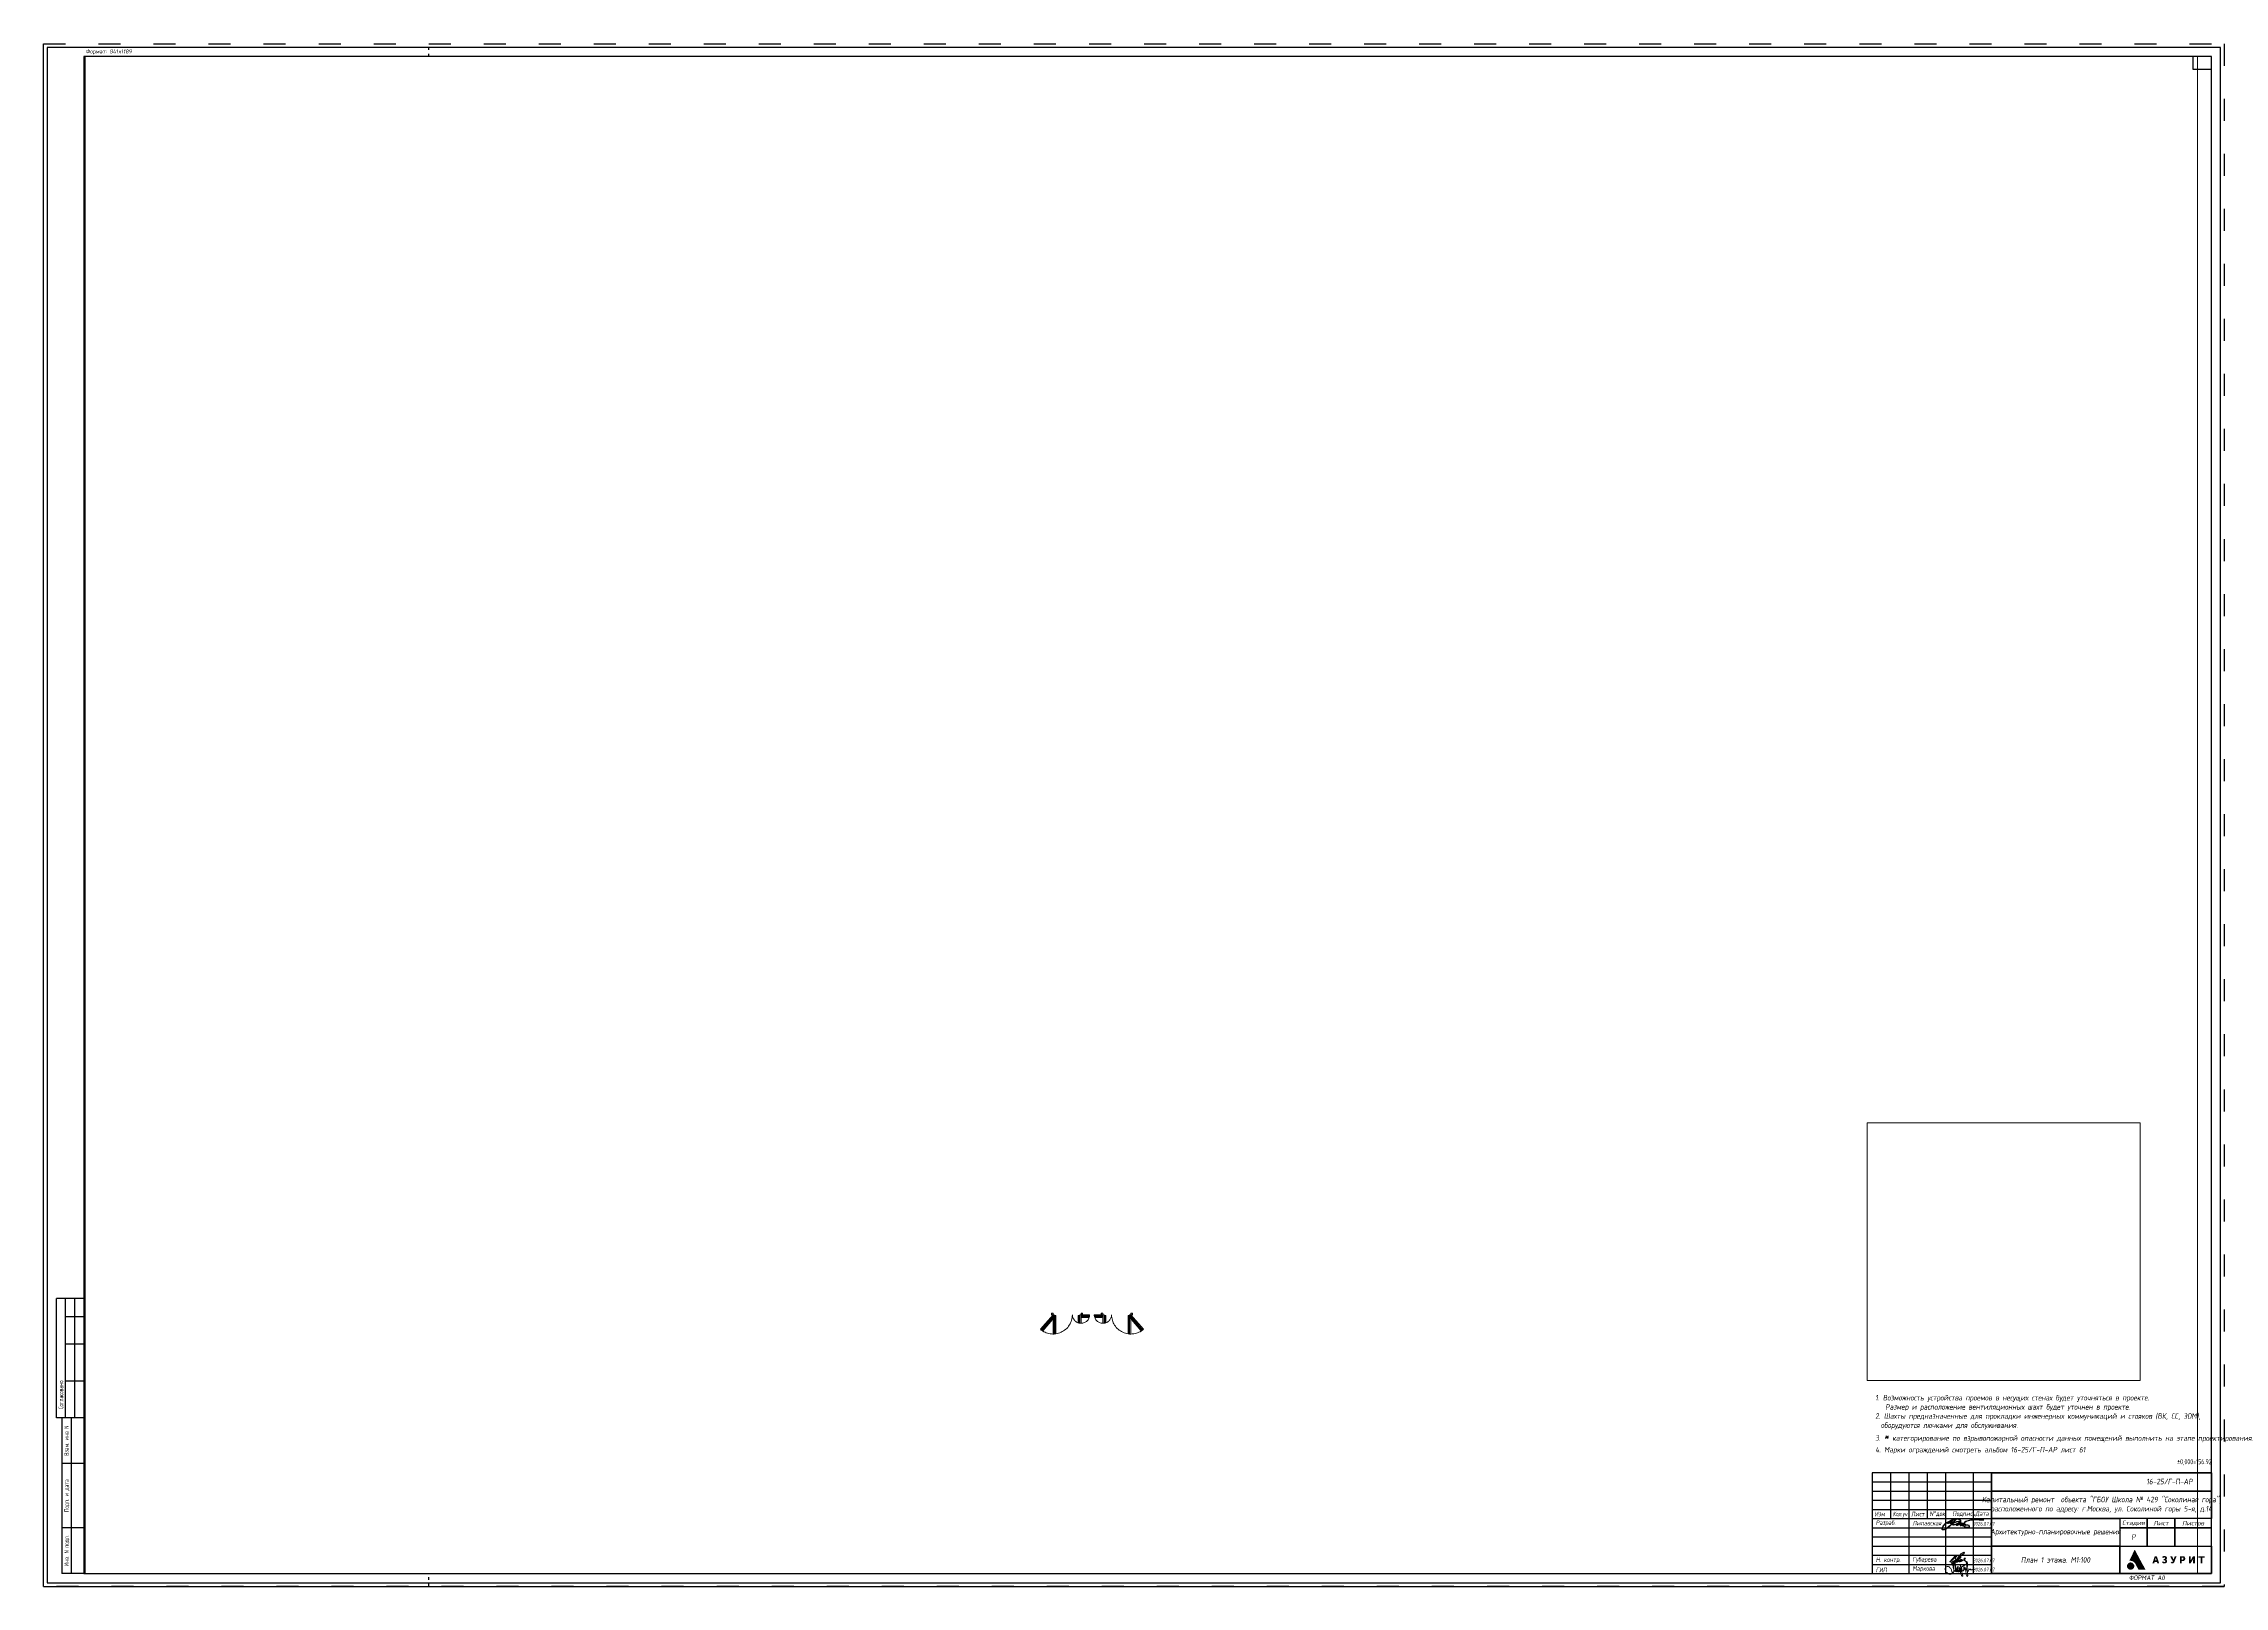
# Paper-space layout '1 этаж' of a CAD drawing. Header units: millimetres. Extents: x -133 to 1056, y -74 to 767.
# The model-space entities are those that its viewports show. They can reach past a viewport. Long polylines and large blocks are cut down to what shows.
import ezdxf
from ezdxf import colors
from ezdxf.entities.mleader import LeaderData, LeaderLine
from ezdxf.enums import TextEntityAlignment as Align
from ezdxf.math import Vec2, Vec3

# ---------------------------------------------------------------- set-up
doc = ezdxf.new("R2010")
doc.units = ezdxf.units.MM
doc.linetypes.add('ACAD_ISO03W100', pattern=[30, 12, -18])
doc.layers.add('_RAMKA', color=7, linetype='Continuous')
for name, color, linetype, lineweight in [('_STAMP', 250, 'Continuous', 30), ('_TEXT', 189, 'Continuous', 30), ('АПР_Примечание', 250, 'Continuous', 9), ('АР_Двери', 175, 'Continuous', 18), ('АР_Отметки', 250, 'Continuous', 15), ('АР_Размеры нов.', 15, 'Continuous', 0)]:
    doc.layers.add(name, color=color, linetype=linetype, lineweight=lineweight)
doc.layers.add('ПОДПИСИ', color=7, linetype='Continuous', lineweight=9, true_color=0x0052a5)
doc.layers.get('АР_Размеры нов.').off()
doc.styles.add('ISOCPEUR', font='isocpeur.ttf', dxfattribs={"width": 0.7})
doc.styles.add('SIMPLEX', font='simplex.shx', dxfattribs={"width": 0.85, "oblique": 7})
doc.styles.add('Архитект', font='isocpeur.ttf', dxfattribs={"width": 0.8, "oblique": 8})
doc.styles.add('Архитектурный', font='isocpeur.ttf', dxfattribs={"oblique": 8})
doc.styles.add('Архитектурный размер', font='isocpeur.ttf', dxfattribs={"width": 0.8, "oblique": 8})

# ---------------------------------------------------------------- blocks, each defined once
blk = doc.blocks.new('Логотип Азурит')
at = {"layer": '_STAMP', "linetype": 'Continuous', "true_color": 0x2a3756}
h = blk.add_hatch(color=159, dxfattribs=at)
h.dxf.hatch_style = 1
h.paths.add_polyline_path([(-39.4, 8.5), (-40, 9.6), (-40.6, 10.7), (-41.1, 11.7), (-41.6, 12.6), (-41.8, 12.9), (-41.9, 13), (-41.9, 12.9), (-42, 12.8), (-42.4, 12), (-42.8, 11.2), (-43.1, 10.5), (-43.5, 9.7), (-44.2, 8.3), (-44.5, 7.6), (-44.7, 7.1), (-44.8, 6.9), (-44.7, 6.9), (-44.5, 7), (-44.3, 7), (-44.1, 7), (-43.9, 7), (-43.7, 6.9), (-43.6, 6.9), (-43.4, 6.9), (-43.2, 6.8), (-43.1, 6.7), (-42.9, 6.7), (-42.7, 6.6), (-42.6, 6.5), (-42.4, 6.4), (-42.3, 6.3), (-42.2, 6.2), (-42, 6), (-41.9, 5.9), (-41.8, 5.8), (-41.7, 5.7), (-41.6, 5.5), (-41.3, 4.9), (-41, 4.4), (-40.6, 3.6), (-40, 2.6), (-39.8, 2.1), (-37.9, 2.1), (-36.5, 2.1), (-35.9, 2.1), (-36.5, 3.1), (-36.8, 3.8), (-37.2, 4.4), (-37.7, 5.3), (-38.2, 6.3), (-38.5, 6.9), (-38.9, 7.5)])
at = {"layer": '_STAMP', "linetype": 'Continuous', "true_color": 0x1447b7}
h = blk.add_hatch(color=162, dxfattribs=at)
h.dxf.hatch_style = 1
h.paths.add_polyline_path([(-42.1, 4.2), (-42.1, 4.4), (-42.1, 4.6), (-42.2, 4.8), (-42.3, 4.9), (-42.4, 5.1), (-42.5, 5.3), (-42.6, 5.4), (-42.7, 5.5), (-42.8, 5.6), (-42.9, 5.7), (-43.1, 5.9), (-43.4, 6), (-43.6, 6), (-43.9, 6.1), (-44.2, 6.1), (-44.4, 6.1), (-44.5, 6), (-44.7, 6), (-44.9, 5.9), (-45, 5.8), (-45.2, 5.7), (-45.4, 5.6), (-45.5, 5.5), (-45.6, 5.3), (-45.7, 5.2), (-45.8, 5), (-45.9, 4.9), (-46, 4.7), (-46, 4.5), (-46.1, 4.3), (-46.1, 4.1), (-46.1, 3.9), (-46, 3.7), (-46, 3.5), (-45.9, 3.4), (-45.9, 3.2), (-45.8, 3.1), (-45.7, 3), (-45.6, 2.9), (-45.5, 2.8), (-45.4, 2.7), (-45.3, 2.6), (-45.2, 2.5), (-45.1, 2.4), (-45, 2.3), (-44.8, 2.3), (-44.7, 2.2), (-44.6, 2.2), (-44.4, 2.2), (-44.3, 2.1), (-44.1, 2.1), (-43.8, 2.1), (-43.6, 2.2), (-43.3, 2.3), (-43.1, 2.4), (-42.9, 2.5), (-42.7, 2.7), (-42.6, 2.8), (-42.4, 3), (-42.3, 3.1), (-42.3, 3.3), (-42.2, 3.5), (-42.1, 3.7), (-42.1, 3.8), (-42.1, 4)])
at = {"layer": '_STAMP', "linetype": 'Continuous', "true_color": 0x2a3756}
h = blk.add_hatch(color=159, dxfattribs=at)
h.dxf.hatch_style = 1
h.paths.add_polyline_path([(-29.3, 7.9), (-29.6, 8.8), (-29.9, 9.5), (-30.4, 9.5), (-30.9, 9.5), (-30.9, 9.4), (-31.3, 8.4), (-31.6, 7.3), (-32, 6.3), (-32.2, 5.6), (-32.1, 5.6), (-31.7, 5.6), (-31.2, 5.6), (-31.1, 6), (-31, 6.4), (-30.4, 6.4), (-29.8, 6.4), (-29.6, 6), (-29.5, 5.6), (-29, 5.6), (-28.5, 5.6), (-28.6, 5.8), (-28.9, 6.8)])
h.paths.add_polyline_path([(-30.8, 7.2), (-30.7, 7.3), (-30.6, 7.9), (-30.4, 8.4), (-30.4, 8.6), (-30.4, 8.7), (-30.4, 8.6), (-30.3, 8.4), (-30.2, 8.1), (-30.1, 7.7), (-30, 7.3), (-30, 7.2), (-30.4, 7.2)], flags=16)
h = blk.add_hatch(color=159, dxfattribs=at)
h.dxf.hatch_style = 1
h.paths.add_polyline_path([(-24.4, 7.3), (-24.5, 7.4), (-24.6, 7.5), (-24.7, 7.6), (-24.8, 7.6), (-24.7, 7.7), (-24.6, 7.8), (-24.5, 7.9), (-24.5, 8), (-24.4, 8.1), (-24.3, 8.2), (-24.3, 8.3), (-24.3, 8.3), (-24.3, 8.5), (-24.3, 8.7), (-24.3, 8.7), (-24.3, 8.8), (-24.4, 9), (-24.5, 9.1), (-24.6, 9.3), (-24.8, 9.4), (-24.9, 9.5), (-25.1, 9.5), (-25.3, 9.6), (-25.6, 9.6), (-25.7, 9.6), (-25.9, 9.6), (-26.1, 9.6), (-26.2, 9.5), (-26.4, 9.5), (-26.5, 9.4), (-26.7, 9.3), (-26.8, 9.2), (-26.9, 9.2), (-26.8, 9), (-26.6, 8.7), (-26.5, 8.5), (-26.5, 8.5), (-26.5, 8.5), (-26.3, 8.6), (-26.2, 8.7), (-26.1, 8.7), (-25.9, 8.8), (-25.8, 8.8), (-25.7, 8.8), (-25.6, 8.8), (-25.5, 8.8), (-25.5, 8.7), (-25.4, 8.7), (-25.3, 8.6), (-25.3, 8.6), (-25.3, 8.5), (-25.3, 8.4), (-25.3, 8.3), (-25.3, 8.2), (-25.4, 8.1), (-25.4, 8.1), (-25.4, 8.1), (-25.5, 8), (-25.6, 8), (-25.8, 8), (-26.1, 8), (-26.1, 7.6), (-26.1, 7.2), (-25.8, 7.2), (-25.5, 7.2), (-25.5, 7.2), (-25.4, 7.2), (-25.3, 7.2), (-25.3, 7.1), (-25.2, 7.1), (-25.2, 7), (-25.2, 7), (-25.2, 6.9), (-25.2, 6.8), (-25.2, 6.7), (-25.2, 6.6), (-25.2, 6.6), (-25.3, 6.5), (-25.3, 6.5), (-25.4, 6.5), (-25.4, 6.4), (-25.5, 6.4), (-25.7, 6.4), (-25.8, 6.4), (-25.9, 6.4), (-26, 6.4), (-26.2, 6.5), (-26.3, 6.6), (-26.4, 6.7), (-26.5, 6.8), (-26.8, 6.5), (-26.9, 6.3), (-27, 6.2), (-27, 6.1), (-27, 6.1), (-26.9, 6.1), (-26.8, 6), (-26.6, 5.8), (-26.4, 5.7), (-26.2, 5.6), (-26, 5.6), (-25.8, 5.6), (-25.5, 5.6), (-25.3, 5.6), (-25.1, 5.6), (-25, 5.7), (-24.9, 5.7), (-24.7, 5.8), (-24.6, 5.9), (-24.5, 5.9), (-24.4, 6), (-24.4, 6.1), (-24.3, 6.2), (-24.3, 6.4), (-24.2, 6.5), (-24.2, 6.7), (-24.2, 6.8), (-24.2, 6.9), (-24.2, 7.1), (-24.3, 7.2), (-24.3, 7.3)])
h = blk.add_hatch(color=159, dxfattribs=at)
h.dxf.hatch_style = 1
h.paths.add_polyline_path([(-19.6, 8), (-19.4, 8.7), (-19.1, 9.2), (-19, 9.5), (-19.2, 9.5), (-19.5, 9.5), (-20, 9.5), (-20, 9.4), (-20.3, 8.7), (-20.6, 7.8), (-20.6, 7.7), (-20.7, 7.6), (-20.7, 7.6), (-20.7, 7.7), (-20.8, 8), (-21, 8.4), (-21.3, 9.1), (-21.5, 9.5), (-22.1, 9.5), (-22.6, 9.5), (-22.4, 9.2), (-21.9, 8.2), (-21.3, 7.1), (-21.1, 6.6), (-21.1, 6.6), (-21.1, 6.5), (-21.1, 6.5), (-21.2, 6.4), (-21.3, 6.4), (-21.4, 6.4), (-21.5, 6.4), (-21.5, 6.4), (-21.6, 6.4), (-21.7, 6.5), (-21.8, 6.5), (-21.9, 6.5), (-21.9, 6.4), (-22.1, 6), (-22.2, 5.9), (-22.2, 5.8), (-22.1, 5.8), (-21.9, 5.7), (-21.8, 5.6), (-21.7, 5.6), (-21.5, 5.6), (-21.3, 5.6), (-21.1, 5.6), (-21, 5.6), (-20.9, 5.7), (-20.8, 5.7), (-20.7, 5.8), (-20.6, 5.8), (-20.6, 5.9), (-20.5, 6), (-20.3, 6.2), (-20.3, 6.4), (-20.2, 6.5), (-19.9, 7.3)])
h = blk.add_hatch(color=159, dxfattribs=at)
h.dxf.hatch_style = 1
h.paths.add_polyline_path([(-14.5, 7.5), (-14.4, 7.6), (-14.4, 7.7), (-14.3, 8), (-14.3, 8.2), (-14.3, 8.4), (-14.4, 8.6), (-14.4, 8.8), (-14.5, 8.9), (-14.6, 9), (-14.6, 9.1), (-14.7, 9.2), (-14.8, 9.3), (-14.9, 9.4), (-15.1, 9.4), (-15.2, 9.5), (-15.3, 9.5), (-15.5, 9.5), (-16.3, 9.5), (-17.2, 9.5), (-17.2, 7.6), (-17.2, 5.6), (-16.7, 5.6), (-16.3, 5.6), (-16.3, 6.2), (-16.3, 6.8), (-15.9, 6.8), (-15.6, 6.8), (-15.4, 6.9), (-15.2, 6.9), (-15, 7), (-14.8, 7.1), (-14.7, 7.2), (-14.6, 7.4)])
h.paths.add_polyline_path([(-15.6, 7.7), (-15.7, 7.7), (-16, 7.7), (-16.3, 7.7), (-16.3, 8.2), (-16.3, 8.7), (-15.9, 8.7), (-15.6, 8.7), (-15.6, 8.7), (-15.5, 8.7), (-15.4, 8.6), (-15.4, 8.5), (-15.3, 8.4), (-15.3, 8.4), (-15.3, 8.2), (-15.3, 8.1), (-15.3, 8), (-15.3, 7.9), (-15.4, 7.9), (-15.4, 7.8), (-15.4, 7.8), (-15.5, 7.7)], flags=16)
h = blk.add_hatch(color=159, dxfattribs=at)
h.dxf.hatch_style = 1
h.paths.add_polyline_path([(-10.1, 7.8), (-10, 8), (-9.9, 8.1), (-9.9, 7.9), (-10, 7.5), (-10, 6.7), (-10, 5.6), (-9.5, 5.6), (-9, 5.6), (-9, 7.6), (-9, 9.5), (-9.5, 9.5), (-10, 9.5), (-10.4, 8.9), (-10.8, 8.1), (-11, 7.8), (-11.3, 7.3), (-11.4, 7.1), (-11.4, 7), (-11.4, 7.3), (-11.4, 7.8), (-11.4, 8.6), (-11.4, 9.5), (-11.9, 9.5), (-12.3, 9.5), (-12.3, 7.6), (-12.3, 5.6), (-11.9, 5.6), (-11.4, 5.6), (-11.2, 5.9), (-10.6, 6.9), (-10.3, 7.4)])
h = blk.add_hatch(color=159, dxfattribs=at)
h.dxf.hatch_style = 1
h.paths.add_polyline_path([(-3.7, 9.1), (-3.7, 9.5), (-5.4, 9.5), (-7.1, 9.5), (-7.1, 9.1), (-7.1, 8.7), (-6.5, 8.7), (-5.9, 8.7), (-5.9, 7.2), (-5.9, 5.6), (-5.4, 5.6), (-5, 5.6), (-5, 7.2), (-5, 8.7), (-4.3, 8.7), (-3.7, 8.7)])
blk = doc.blocks.new('подпись Липавская')
at = {"color": 162, "lineweight": 18, "true_color": 0x0034d1}
for points, knots in [([(2.4, -0.6), (1.9, -1.1), (1.5, -1.5), (0.6, -2.3), (0.2, -2.6), (-0.4, -3.1), (-0.8, -3.3), (-1.5, -3.6), (-1.9, -3.7), (-2.4, -3.8), (-2.6, -3.8), (-2.9, -3.6), (-3, -3.5), (-3.1, -3.2), (-3, -3.1), (-3, -2.6), (-2.9, -2.3), (-2.6, -1.9), (-2.5, -1.7), (-2, -1), (-1.6, -0.6), (-0.8, 0.1), (-0.4, 0.4), (0.6, 0.9), (1, 1.2), (1.6, 1.4), (1.6, 1.4), (1.7, 1.5)], [1.927995, 1.927995, 1.927995, 1.927995, 2.162861, 2.162861, 2.342684, 2.342684, 2.481252, 2.481252, 2.589465, 2.589465, 2.644352, 2.644352, 2.684993, 2.684993, 2.725633, 2.725633, 2.816518, 2.816518, 2.907403, 2.907403, 3.101021, 3.101021, 3.294638, 3.294638, 3.488255, 3.488255, 3.514244, 3.514244, 3.514244, 3.514244]), ([(1.5, 0.1), (1.6, 0.1), (1.8, 0.1), (2, 0.2), (2.1, 0.3), (2.5, 0.4), (2.7, 0.6), (3, 0.7)], [0.9055552, 0.9055552, 0.9055552, 0.9055552, 0.9629326, 0.9629326, 1.02031, 1.02031, 1.1239395, 1.1239395, 1.1239395, 1.1239395]), ([(6.8, 0.3), (6.6, 0.1), (6.3, 0), (5.8, -0.3), (5.5, -0.5), (5, -0.7), (4.7, -0.8), (4.2, -1), (4, -1), (3.6, -1.1), (3.4, -1.1), (3, -1.1), (2.8, -1.1), (2.6, -1), (2.5, -1), (2.4, -0.8), (2.3, -0.7), (2.4, -0.6)], [4.3062538, 4.3062538, 4.3062538, 4.3062538, 4.4138757, 4.4138757, 4.5214976, 4.5214976, 4.6291196, 4.6291196, 4.7090277, 4.7090277, 4.7729116, 4.7729116, 4.8231548, 4.8231548, 4.8495834, 4.8495834, 4.87234, 4.87234, 4.87234, 4.87234]), ([(2.8, -0.2), (3.1, 0.1), (3.6, 0.3), (4.3, 0.6), (4.6, 0.7), (5.2, 0.9), (5.6, 0.9), (6.2, 1), (6.5, 1), (6.8, 1)], [4.9347748, 4.9347748, 4.9347748, 4.9347748, 5.0568055, 5.0568055, 5.1788362, 5.1788362, 5.3146558, 5.3146558, 5.3908243, 5.3908243, 5.3908243, 5.3908243]), ([(5.1, 2.3), (5.5, 2.3), (5.9, 2.2), (6.5, 2), (6.7, 2), (7.1, 1.6), (7.3, 1.3), (7.3, 1), (7.2, 0.9), (7.2, 0.8)], [3.9400756, 3.9400756, 3.9400756, 3.9400756, 4.077799, 4.077799, 4.1515227, 4.1515227, 4.2252463, 4.2252463, 4.2499379, 4.2499379, 4.2499379, 4.2499379]), ([(7.2, 0.8), (7.3, 0.7), (7.3, 0.5), (7.3, 0.3), (7.3, 0.2), (7.3, 0), (7.2, 0), (7.2, 0)], [5.43291642, 5.43291642, 5.43291642, 5.43291642, 5.46279586, 5.46279586, 5.4926753, 5.4926753, 5.50331351, 5.50331351, 5.50331351, 5.50331351]), ([(7.2, 0), (7.4, 0), (7.5, 0), (7.8, 0), (8, 0), (8.2, -0.2), (8.3, -0.3), (8.3, -0.4)], [6.0978529, 6.0978529, 6.0978529, 6.0978529, 6.1425729, 6.1425729, 6.1872929, 6.1872929, 6.2036694, 6.2036694, 6.2036694, 6.2036694]), ([(8.7, -0.5), (8.8, -0.1), (9.2, 0.3), (9.8, 0.8), (10.2, 1.1), (11, 1.4), (11.4, 1.5), (12.7, 1.7), (13.6, 1.8), (15, 1.9), (15.7, 1.9), (16.8, 1.9), (17.2, 1.9), (18, 1.8), (18.5, 1.8), (19.2, 1.7), (19.4, 1.7), (19.7, 1.7)], [7.769656, 7.769656, 7.769656, 7.769656, 7.921996, 7.921996, 8.074335, 8.074335, 8.226675, 8.226675, 8.542229, 8.542229, 8.775159, 8.775159, 8.93404, 8.93404, 9.09292, 9.09292, 9.186254, 9.186254, 9.186254, 9.186254]), ([(6.6, -0.7), (6.5, -0.8), (6.4, -0.9), (6, -1.1), (5.7, -1.3), (5.4, -1.4), (5.3, -1.4), (5.2, -1.4), (5.1, -1.4), (5, -1.4), (5, -1.4), (4.9, -1.4), (4.8, -1.3), (4.8, -1.1), (4.8, -1.1), (4.9, -1), (4.9, -1), (4.9, -0.9), (5, -0.9), (5.1, -0.8), (5.3, -0.7), (5.5, -0.6), (5.6, -0.5), (5.9, -0.4), (6, -0.3), (6.3, -0.3), (6.3, -0.3), (6.4, -0.2)], [5.5967371, 5.5967371, 5.5967371, 5.5967371, 5.6654435, 5.6654435, 5.7341498, 5.7341498, 5.7599769, 5.7599769, 5.7754743, 5.7754743, 5.7848694, 5.7848694, 5.7920528, 5.7920528, 5.7992363, 5.7992363, 5.8064198, 5.8064198, 5.8255794, 5.8255794, 5.8652806, 5.8652806, 5.9049817, 5.9049817, 5.9720452, 5.9720452, 5.9983972, 5.9983972, 5.9983972, 5.9983972]), ([(7.7, -1.2), (7.7, -1.3), (7.6, -1.3), (7.4, -1.4), (7.3, -1.5), (7.1, -1.5), (7, -1.5), (6.9, -1.4), (6.9, -1.4), (6.8, -1.3), (6.8, -1.2), (6.8, -1.1), (6.8, -1), (6.9, -0.9), (6.9, -0.9), (7, -0.8), (7.1, -0.7), (7.4, -0.6), (7.6, -0.5), (7.7, -0.5)], [6.3030834, 6.3030834, 6.3030834, 6.3030834, 6.3311025, 6.3311025, 6.3581066, 6.3581066, 6.3684891, 6.3684891, 6.3749758, 6.3749758, 6.3814625, 6.3814625, 6.3879491, 6.3879491, 6.4022384, 6.4022384, 6.4305971, 6.4305971, 6.4944159, 6.4944159, 6.4944159, 6.4944159]), ([(8.6, -1.2), (8.5, -1.3), (8.4, -1.3), (8.3, -1.4), (8.2, -1.4), (8.1, -1.5), (8, -1.5), (7.9, -1.4), (7.8, -1.4), (7.7, -1.3), (7.7, -1.3), (7.7, -1.2)], [6.63437936, 6.63437936, 6.63437936, 6.63437936, 6.65591892, 6.65591892, 6.6718971, 6.6718971, 6.68234273, 6.68234273, 6.6889962, 6.6889962, 6.69151939, 6.69151939, 6.69151939, 6.69151939]), ([(9.7, -1.1), (9.9, -1.1), (10.3, -1), (11, -1), (11.3, -1), (11.8, -1.2), (11.9, -1.4), (12.1, -1.8), (12, -2.1), (11.8, -2.3), (11.7, -2.4), (11.3, -2.5), (11.2, -2.5), (10.6, -2.5), (10.3, -2.5), (9.7, -2.3), (9.5, -2.2), (9.1, -2), (8.9, -1.9), (8.6, -1.5), (8.6, -1.4), (8.6, -1.2)], [7.0162906, 7.0162906, 7.0162906, 7.0162906, 7.0993883, 7.0993883, 7.1824861, 7.1824861, 7.2545595, 7.2545595, 7.301037, 7.301037, 7.3475144, 7.3475144, 7.3939919, 7.3939919, 7.486045, 7.486045, 7.578098, 7.578098, 7.6546435, 7.6546435, 7.6967383, 7.6967383, 7.6967383, 7.6967383]), ([(9.2, -0.6), (9.2, -0.6), (9.3, -0.6), (9.5, -0.5), (9.5, -0.5), (9.6, -0.5), (9.7, -0.6), (9.8, -0.8), (9.8, -0.8), (9.8, -0.9), (9.8, -1), (9.8, -1), (9.7, -1.1), (9.7, -1.1)], [6.85701628, 6.85701628, 6.85701628, 6.85701628, 6.88166544, 6.88166544, 6.8944683, 6.8944683, 6.90289754, 6.90289754, 6.91132677, 6.91132677, 6.91975601, 6.91975601, 6.93200035, 6.93200035, 6.93200035, 6.93200035])]:
    blk.add_open_spline(points, degree=3, knots=knots, dxfattribs=at)
blk.add_spline([(0, 0), (0, -0.1), (0.3, -0.2), (0.8, 0), (1.4, 0.3), (1.9, 0.6), (2.3, 0.9), (2.7, 1.2), (2.9, 1.5), (3, 1.7), (3, 1.9), (2.7, 1.9), (2.4, 1.7), (1.8, 1.3), (1.5, 1), (1.2, 0.5), (1.1, 0.1), (1.2, -0.1), (1.6, -0.2), (2.1, 0), (2.5, 0.2), (2.9, 0.4), (3.5, 0.7), (4.1, 1.2), (4.6, 1.8), (4.8, 2.1), (4.9, 2.3), (4.5, 2.1), (4.1, 1.7), (3.7, 1.3), (3.1, 0.5), (2.4, -0.2), (1.7, -1), (0.7, -1.8), (-0.1, -2.5), (-1.4, -3.3), (-2.7, -3.4), (-2.7, -2.6), (-2.3, -1.8), (-1.6, -1), (-0.5, -0.1), (1, 0.8), (2, 1.3), (3.5, 1.8), (4.9, 2), (5.9, 2), (6.5, 1.8), (6.9, 1.5), (7, 1.1), (6.6, 0.4), (5.7, -0.1), (4.4, -0.6), (3.4, -0.9), (2.6, -0.8), (3.8, 0.1), (4.9, 0.5), (6.3, 0.7), (7.1, 0.5), (7, 0.1), (6.8, -0.2), (6.4, -0.5), (5.9, -0.9), (5, -1.2), (5.4, -0.9), (5.6, -0.8), (5.9, -0.6), (6.2, -0.5), (6.9, -0.3), (7.6, -0.2), (8, -0.4), (8.1, -0.4), (8, -0.6), (7.7, -1), (7.3, -1.2), (7, -1.2), (7.2, -1), (7.4, -0.9), (7.8, -0.7), (8.1, -0.6), (8.4, -0.6), (8.5, -0.7), (8.4, -1.1), (8.2, -1.2), (8, -1.2), (8, -1), (8.2, -0.9), (8.7, -0.9), (9, -0.9), (9.6, -0.8), (9.4, -1.1), (10.8, -1.2), (11.7, -1.6), (11.8, -1.9), (10.3, -2.2), (9.5, -1.9), (8.9, -1.5), (8.8, -0.7), (9.2, -0.1), (9.8, 0.5), (10.7, 1), (12.2, 1.4), (13.8, 1.6), (15.5, 1.7), (16.6, 1.7), (17.2, 1.6), (18.3, 1.6), (19.6, 1.4)], degree=3, dxfattribs=at)
for points in [[(0.2, 0.1), (0.5, 0.1), (0.6, 0.2), (0.9, 0.3)], [(1.6, 0.7), (1.9, 0.9), (2.1, 1), (2.3, 1.2)], [(2, 1.1), (1.8, 0.9), (1.7, 0.8), (1.6, 0.7)], [(3.3, 0.4), (3.1, 0.2), (3, 0), (2.8, -0.2)], [(3.2, 2), (3.6, 2), (3.9, 2.1), (4.2, 2.2)], [(8.3, -0.4), (8.4, -0.4), (8.6, -0.4), (8.7, -0.5)]]:
    blk.add_open_spline(points, degree=3, dxfattribs=at)
blk = doc.blocks.new('Маркова')
at = {"layer": 'ПОДПИСИ'}
for points in [[(44384.16, 26837.52), (44384.02, 26837.95), (44383.86, 26838.46), (44383.67, 26838.92), (44383.36, 26839.36), (44382.92, 26839.82), (44382.37, 26840.02), (44381.91, 26839.87), (44381.53, 26839.53), (44381.38, 26839.14), (44381.38, 26838.69), (44381.61, 26838.16), (44381.82, 26837.83), (44382.25, 26837.39), (44382.84, 26837.07), (44383.53, 26837.07), (44383.96, 26837.22), (44384.63, 26837.82), (44384.75, 26838.6), (44384.75, 26839.25), (44384.75, 26840.2), (44384.75, 26840.92)], [(44384.96, 26840.5), (44384.84, 26841), (44384.62, 26841.2), (44384.35, 26841.2), (44384.24, 26840.96), (44384.24, 26840.55), (44384.41, 26840.01), (44384.62, 26839.21), (44384.92, 26838.49), (44385.18, 26837.92), (44385.36, 26839.06), (44385.43, 26839.91), (44385.43, 26840.64), (44385.43, 26840.89), (44385.19, 26840.95), (44385.19, 26840.77), (44385.34, 26839.78), (44385.66, 26838.18), (44385.84, 26837.88), (44386.06, 26838.38), (44386.19, 26839.11), (44386.19, 26839.42), (44385.86, 26839.42), (44385.74, 26839.02), (44385.85, 26838.57), (44386.16, 26838.35), (44386.41, 26838.02), (44386.59, 26837.89), (44386.84, 26838.65), (44386.91, 26839.29), (44386.72, 26839.71), (44386.37, 26839.83), (44386.03, 26839.65), (44385.9, 26839.34), (44386.01, 26838.87), (44386.13, 26838.49), (44386.23, 26838.35), (44386.53, 26838.44), (44386.8, 26838.81), (44386.69, 26839.42), (44386.69, 26838.93), (44386.91, 26838.2), (44387.08, 26838.02), (44387.16, 26837.94), (44387.37, 26838.08), (44387.53, 26839.05), (44387.42, 26839.79), (44387.17, 26840.7), (44387.77, 26837.87), (44387.91, 26837.45), (44388.05, 26836.95), (44388.14, 26836.54), (44388.14, 26836.2), (44387.88, 26836.28), (44387.54, 26836.8), (44387.3, 26837.47), (44387.19, 26838.24), (44387.19, 26838.85), (44387.56, 26839.4), (44387.69, 26839.4), (44387.84, 26838.89), (44387.99, 26838.52), (44388.2, 26838.24), (44388.31, 26838.24), (44388.45, 26838.62), (44388.56, 26839.33), (44388.56, 26839.82), (44388.99, 26838.58), (44388.84, 26839.38), (44388.96, 26839.55), (44389.15, 26839.24), (44389.31, 26838.93), (44389.48, 26838.73), (44389.74, 26839.03), (44389.9, 26839.65), (44390, 26840.29), (44389.86, 26841.59), (44389.69, 26841.82), (44389.56, 26841.68), (44389.56, 26841.3), (44389.7, 26840.31), (44389.89, 26838.82), (44389.99, 26837.79), (44389.99, 26837.09), (44389.99, 26836.15), (44389.72, 26836.32), (44389.53, 26836.9), (44389.4, 26837.91), (44389.4, 26838.5), (44389.48, 26839.15), (44389.86, 26838.76), (44389.86, 26838.62), (44390.05, 26838.01), (44390.31, 26838.39), (44390.66, 26839.02), (44390.82, 26838.67), (44391.19, 26839.01), (44391.41, 26838.69), (44391.93, 26838.78), (44392.24, 26838.65), (44392.64, 26838.79)]]:
    blk.add_spline(points, degree=3, dxfattribs=at)
blk = doc.blocks.new('_Azurit_Stamp 1')
at = {"color": 172, "lineweight": 5, "true_color": 0x1616e3}
for p, q in [((-139.5, 9.9), (-142.6, 6.4)), ((-139.4, 9.9), (-142.6, 6.3)), ((-142.6, 6.4), (-139.5, 9.1)), ((-142.6, 6.3), (-139.5, 9)), ((-141.2, 5.3), (-139.4, 7.3)), ((-141, 5.2), (-141.2, 5.3)), ((-141.1, 5.3), (-139.4, 7.2)), ((-141, 5.3), (-141.1, 5.3)), ((-140.7, 5.4), (-141, 5.3)), ((-140.7, 5.3), (-141, 5.2)), ((-140.1, 6), (-140.7, 5.4)), ((-140, 5.9), (-140.7, 5.3)), ((-140, 6.1), (-139.3, 6.6)), ((-140, 5.9), (-139.9, 6)), ((-139.8, 6.1), (-139.3, 6.5)), ((-139.4, 9.1), (-139.2, 9.3)), ((-139.4, 9), (-139.2, 9.2)), ((-139.3, 7.3), (-138.9, 7.9)), ((-139.3, 7.4), (-139, 7.8)), ((-139.2, 6.6), (-139.3, 6.5)), ((-139.3, 6.5), (-139.3, 6.3)), ((-139.3, 6.4), (-139.3, 6.2)), ((-139.3, 6.3), (-139.1, 6.2)), ((-139.3, 6.2), (-139.1, 6.1)), ((-139.2, 6.8), (-136.8, 8.9)), ((-139.2, 6.6), (-136.7, 8.8)), ((-139, 7.3), (-139.2, 6.8)), ((-139, 7.2), (-139.2, 6.8)), ((-139.1, 6.2), (-138.7, 6.4)), ((-139.1, 6.1), (-138.7, 6.3)), ((-139.1, 6.1), (-138.7, 6.3)), ((-136.8, 8.9), (-139, 7.2)), ((-136.8, 8.9), (-139, 7.3)), ((-138.9, 7.9), (-136.6, 10.7)), ((-138.7, 8), (-136.5, 10.7)), ((-138.7, 6.4), (-136.4, 7.9)), ((-138.6, 6.3), (-137.4, 7.2)), ((-137.4, 7.2), (-137.8, 6.8)), ((-137.2, 7.3), (-137.7, 6.7)), ((-137.2, 7.3), (-136.4, 7.9)), ((-137.2, 6.5), (-136.7, 6.9)), ((-137.2, 6.5), (-136.8, 6.8)), ((-136.4, 7.9), (-137.1, 7.5)), ((-137.1, 7.4), (-137.1, 7.4)), ((-136.1, 7.7), (-136.8, 6.8)), ((-136.1, 7.7), (-136.7, 6.9)), ((-136.7, 6.9), (-136, 7.6)), ((-136.7, 6.9), (-135.9, 7.5)), ((-136.7, 6.9), (-136.6, 6.8)), ((-136.6, 6.8), (-136.7, 6.9)), ((-136.6, 6.8), (-136.5, 6.7)), ((-136.6, 6.8), (-136.5, 6.8)), ((-133.7, 5.2), (-136.6, 3.4)), ((-133.7, 5.2), (-136.6, 3.4)), ((-136.5, 10.8), (-135.3, 11.6)), ((-136.5, 10.7), (-135.2, 11.5)), ((-136.5, 6.8), (-136.1, 6.9)), ((-136.5, 6.7), (-136.1, 6.8)), ((-136.4, 7.9), (-136.4, 7.9)), ((-136.1, 6.8), (-134.9, 7.6)), ((-136.1, 6.9), (-134.9, 7.6)), ((-134.8, 7.4), (-133.5, 6.3)), ((-134.7, 7.4), (-133.4, 6.3)), ((-134.2, 8.5), (-134.3, 8.5)), ((-134.2, 8.4), (-134.3, 8.4)), ((-134.3, 8.4), (-134.3, 8.4)), ((-134.2, 8.4), (-134.2, 8.5))]:
    blk.add_line(p, q, dxfattribs=at)
for points in [[(-140.1, 6), (-140.9, 5.7), (-141.6, 5.6), (-141.9, 5.7), (-141.8, 5.8), (-141.5, 6.2), (-139.4, 7.5)], [(-140, 6.1), (-140.9, 5.7), (-141.6, 5.7), (-141.8, 5.7), (-141.8, 5.8), (-141.5, 6.1), (-139.4, 7.5), (-139.4, 7.3)], [(-139.3, 6.4), (-139.8, 6.1), (-139.9, 6)], [(-139.3, 6.5), (-139.4, 6.5), (-139.8, 6.1), (-139.8, 6.1)], [(-139.5, 9), (-139.6, 8.1), (-139.4, 7.5)], [(-139.4, 9), (-139.5, 8.2), (-139.4, 7.6)], [(-139.4, 7.6), (-138.9, 7.9)], [(-139.4, 7.5), (-139, 7.8)], [(-139.4, 7.5), (-139.3, 7.4)], [(-139.4, 7.2), (-139.3, 6.8), (-139.3, 6.6)], [(-139.3, 7.3), (-139.2, 6.8)]]:
    blk.add_lwpolyline(points, dxfattribs=at)
for points in [[(-139.2, 9.2), (-138.8, 9.6, 0.664719), (-139, 9.8, 0.116051), (-139.3, 9.6, 0.12803), (-139.5, 9.3), (-139.5, 9.1)], [(-139.2, 9.3), (-138.9, 9.7, 0.620604), (-139, 9.8, 0.116009), (-139.3, 9.5, 0.126024), (-139.4, 9.3), (-139.4, 9.1)], [(-138.9, 7.9), (-138.5, 8.1), (-134.8, 11, 0.828646), (-135.3, 11.6)], [(-138.7, 8), (-138.6, 8.1), (-134.8, 11.1, 0.817588), (-135.2, 11.5)]]:
    blk.add_lwpolyline(points, format="xyb", dxfattribs=at)
for centre, radius, start, end in [((-137.6, 6.6), 0.222, 144.8899, 225.505), ((-137.6, 6.6), 0.164, 144.8899, 225.505), ((-137.5, 6.9), 0.428, 237.4946, 304.5474), ((-137.5, 6.9), 0.486, 237.4946, 304.5474), ((-136.8, 8.9), 0.0636, 335.3486, 107.8343), ((-136, 7.6), 0.131, 327.1495, 150.1539), ((-136, 7.6), 0.0731, 327.1495, 150.1539), ((-134.3, 7.8), 0.682, 96.4472, 194.9902), ((-134.3, 7.8), 0.624, 96.4472, 193.5642), ((-135.6, 8.9), 1.44, 299.6881, 338.4776), ((-134.3, 7.8), 0.682, 200.0512, 220.3111), ((-135.6, 8.9), 1.49, 299.157, 339.3007), ((-134.3, 7.8), 0.624, 199.0634, 220.3111), ((-134, 5.9), 0.707, 295.4048, 36.3986), ((-134, 5.9), 0.765, 295.4048, 36.3986)]:
    blk.add_arc(centre, radius, start, end, dxfattribs=at)
at = {"layer": '_STAMP', "lineweight": -2}
for p, q in [((-185, 50), (-120, 50)), ((-120, 55), (-120, 0)), ((-185, 45), (-120, 45)), ((-185, 40), (-120, 40)), ((-185, 25), (-120, 25)), ((-185, 20), (-120, 20)), ((-185, 15), (-120, 15)), ((-185, 10), (-120, 10)), ((-185, 5), (-120, 5))]:
    blk.add_line(p, q, dxfattribs=at)
at = {"layer": '_STAMP', "lineweight": 30}
for p, q in [((-175, 55), (-175, 30)), ((-165, 55), (-165, 0)), ((-155, 55), (-155, 30)), ((-145, 55), (-145, 0)), ((-130, 55), (-130, 0)), ((-185, 35), (-120, 35)), ((-185, 30), (-120, 30))]:
    blk.add_line(p, q, dxfattribs=at)
at = {"layer": '_STAMP', "lineweight": -2}
blk.add_lwpolyline([(-185, 0), (0, 0), (0, 55), (-185, 55)], close=True, dxfattribs=at)
at = {"layer": '_STAMP', "lineweight": 30}
for points in [[(-185, 0), (0, 0), (0, 55), (-185, 55)], [(-120, 55), (0, 55), (0, 45), (-120, 45)], [(-120, 45), (0, 45), (0, 30), (-120, 30)], [(-120, 30), (-50, 30), (-50, 15), (-120, 15)], [(-50, 25), (-35, 25), (-35, 30), (-50, 30)], [(-50, 15), (-35, 15), (-35, 25), (-50, 25)], [(-35, 25), (-20, 25), (-20, 30), (-35, 30)], [(-35, 15), (-20, 15), (-20, 25), (-35, 25)], [(-20, 25), (0, 25), (0, 30), (-20, 30)], [(-20, 15), (0, 15), (0, 25), (-20, 25)], [(-120, 15), (-50, 15), (-50, 0), (-120, 0)], [(-50, 15), (0, 15), (0, 0), (-50, 0)]]:
    blk.add_lwpolyline(points, close=True, dxfattribs=at)
at = {"color": 172, "lineweight": 5, "true_color": 0x1616e3}
blk.add_blockref('подпись Липавская', (-143.9, 27.6), dxfattribs=at)
at = {"linetype": 'Continuous'}
blk.add_blockref('Логотип Азурит', (0, 0), dxfattribs=at)
at = {"color": 172, "true_color": 0x1616e3, "xscale": 1.418317179910401, "yscale": 1.418317179910401, "zscale": 1.418317179910401}
blk.add_blockref('Маркова', (-63092.1, -38063.7), dxfattribs=at)
at = {"layer": '_STAMP', "style": 'Архитектурный', "oblique": 8, "width": 0.8}
for p in [(-130.1, 26.2), (-130.1, 6.2), (-130.1, 1.2)]:
    blk.add_text('2026.07.07', height=2, dxfattribs=at).set_placement(p)
at = {"layer": '_STAMP', "color": 7, "lineweight": -2, "attachment_point": 4, "style": 'Архитектурный размер'}
for s, width, gutter_width, heights, insert, char_height in [('{\\C256;\\c0;16-25/Г-П-АР}', 69.159, 0, [9.61], (-35.5, 50.2), 3), ('Изм', 10, 12.5, [0], (-183.7, 32.5), 2.5), ('Разраб.', 20, 12.5, [0], (-183, 27.5), 2.5), ('{\\W0.7;Кол.уч}', 10, 12.5, [0], (-173.7, 32.2), 2.5), ('Лист', 10, 12.5, [0], (-163.7, 32.5), 2.5), ('Липавская', 20, 12.5, [0], (-163, 27.5), 2.5), ('N%%Dдок', 10, 12.5, [0], (-153.7, 32.5), 2.5), ('Подпись', 10, 12.5, [0], (-141.2, 32.5), 2.5), ('Дата', 10, 12.5, [0], (-128.7, 32.5), 2.5), ('Н. контр.', 20, 12.5, [0], (-183, 7.3), 2.5), ('ГИП', 20, 12.5, [0], (-183, 2), 2.5), ('Губарева', 20, 12.5, [0], (-163, 7.5), 2.5), ('Маркова', 20, 12.5, [0], (-163, 2.5), 2.5)]:
    blk.add_mtext_dynamic_manual_height_columns(s, width=width, gutter_width=gutter_width, heights=heights, dxfattribs=dict(at, insert=insert, char_height=char_height))
at = {"layer": '_STAMP', "color": 7, "lineweight": -2, "char_height": 3, "attachment_point": 5, "style": 'Архитектурный размер'}
for s, insert, width in [('Капитальный ремонт  объекта "ГБОУ Школа № 429 "Соколиная гора", расположенного по адресу: г.Москва, ул. Соколиной горы 5-я, д.14', (-60, 37.5), 120), ('Архитектурно-планировочные решения', (-85, 22.5), 70)]:
    blk.add_mtext(s, dxfattribs=dict(at, insert=insert, width=width))
at = {"layer": '_STAMP', "lineweight": -2, "char_height": 2.5, "attachment_point": 5, "style": 'Архитектурный'}
for s, insert in [('Стадия', (-42.5, 27.5)), ('Лист', (-27.5, 27.5)), ('Листов', (-10, 27.5))]:
    blk.add_mtext_dynamic_manual_height_columns(s, width=15, gutter_width=12.5, heights=[0], dxfattribs=dict(at, insert=insert))
at = {"layer": '_TEXT', "lineweight": -2, "insert": (-42.5, 20), "char_height": 3, "attachment_point": 5, "style": 'Архитект'}
blk.add_mtext_dynamic_manual_height_columns('Р', width=13.353, gutter_width=12.5, heights=[9.08], dxfattribs=at)
blk = doc.blocks.new('_DOP_POLE')
at = {"layer": '_STAMP'}
for p, q in [((-15, 85), (-15, 150)), ((0, 150), (-15, 150)), ((-10, 85), (-10, 150)), ((-5, 85), (-5, 150)), ((0, 150), (0, 0)), ((0, 140), (-10, 140)), ((0, 125), (-10, 125)), ((0, 105), (-10, 105)), ((0, 85), (-15, 85)), ((-12, 85), (-12, 0)), ((-7, 85), (-7, 0)), ((0, 60), (-12, 60)), ((0, 25), (-12, 25)), ((0, 0), (-12, 0))]:
    blk.add_line(p, q, dxfattribs=at)
at = {"layer": '_TEXT', "style": 'ISOCPEUR', "width": 0.7}
for s, p in [('Согласовано', (-12.5, 97.5)), ('Взам. инв N', (-9.5, 72.5)), ('Подп. и дата', (-9.5, 42.5)), ('Инв. N подл.', (-9.5, 12.5))]:
    blk.add_text(s, height=2.5, rotation=90, dxfattribs=at).set_placement(p, align=Align.MIDDLE_CENTER)
blk = doc.blocks.new('*U3686')
at = {"color": 0}
for p, q in [((1172, 827), (1172, 834)), ((1182, 827), (1172, 827))]:
    blk.add_line(p, q, dxfattribs=at)
at = {"layer": '_RAMKA', "color": 253, "linetype": 'ACAD_ISO03W100', "ltscale": 0.12}
for p, q in [((210, 834), (210, 841)), ((210, 0), (210, 7))]:
    blk.add_line(p, q, dxfattribs=at)
at = {"layer": '_RAMKA', "color": 0}
for points in [[(2, 2), (1187, 2), (1187, 839), (2, 839)], [(22, 7), (1182, 7), (1182, 834), (22, 834)]]:
    blk.add_lwpolyline(points, close=True, dxfattribs=at)
at = {"layer": 'Defpoints', "color": 255}
for q in [(0, 841), (1189, 0)]:
    blk.add_line((0, 0), q, dxfattribs=at)
at = {"layer": 'Defpoints', "color": 253, "linetype": 'ACAD_ISO03W100'}
blk.add_lwpolyline([(0, 841), (1189, 841), (1189, 0), (0, 0)], close=True, dxfattribs=at)
at = {"layer": '_RAMKA'}
blk.add_blockref('_DOP_POLE', (22, 7), dxfattribs=at)
at = {"layer": '_RAMKA', "color": 8, "insert": (23, 836.5), "char_height": 2.2, "attachment_point": 4, "style": 'SIMPLEX'}
blk.add_mtext_dynamic_manual_height_columns('Формат: 841x1189', width=59.756, gutter_width=12.5, heights=[0], dxfattribs=at)
at = {"layer": '_RAMKA', "color": 8, "style": 'SIMPLEX', "oblique": 7, "width": 0.85}
blk.add_attdef('ФОРМАТ_А', (1137, 3.5), '', height=2.5, dxfattribs=at)
blk = doc.blocks.new('_DOTSMALL')
at = {"color": 0, "linetype": 'ByBlock', "const_width": 0.5}
blk.add_lwpolyline([(-0.0625, 0, 1), (0.0625, 0, 1)], format="xyb", close=True, dxfattribs=at)
blk = doc.blocks.new('дв.1700')
at = {"layer": 'АР_Двери'}
for points in [[(-87, 0), (-87, -80), (-70, -80), (-70, 0), (-87, 0)], [(-70, -80), (-70, 0), (0, 0), (0, -30), (0, -30), (0, -80), (-70, -80)], [(1596, -80), (1596, 0), (1526, 0), (1526, -30), (1526, -30), (1526, -80), (1596, -80)], [(1613, 0), (1613, -80), (1596, -80), (1596, 0), (1613, 0)]]:
    blk.add_lwpolyline(points, dxfattribs=at)
for points in [[(0, -80), (-692, -876), (-639, -922), (53, -126)], [(20, -164), (-606, -884), (-542, -940), (84, -219)], [(-3, -190), (-583, -858), (-546, -890), (35, -223)], [(1997, -150), (1526, -150), (1526, -80), (1997, -80)], [(1947, -235), (1576, -235), (1576, -150), (1947, -150)], [(1912, -200), (1611, -200), (1611, -150), (1912, -150)]]:
    blk.add_lwpolyline(points, close=True, dxfattribs=at)
at = {"layer": 'АР_Двери', "linetype": 'ACAD_ISO03W100', "ltscale": 3}
for points in [[(0, -80), (0, -1135), (70, -1135), (70, -80)], [(1456, -551), (1456, -80), (1526, -80), (1526, -551)]]:
    blk.add_lwpolyline(points, close=True, dxfattribs=at)
for points in [[(70, -1050), (70, -1085), (155, -1085), (155, -130), (70, -130), (70, -165)], [(70, -1050), (120, -1050), (120, -165), (70, -165)], [(1456, -466), (1456, -501), (1371, -501), (1371, -130), (1456, -130), (1456, -165)], [(1456, -466), (1406, -466), (1406, -165), (1456, -165)]]:
    blk.add_lwpolyline(points, dxfattribs=at)
for centre, radius, start, end in [((0, -80), 1055, 228.99999, 0), ((1526, -80), 471, 180, 351.4758)]:
    blk.add_arc(centre, radius, start, end, dxfattribs=at)

msp = doc.modelspace()

# ---------------------------------------------------------------- block references
at = {"layer": 'АР_Размеры нов.', "color": 3}
msp.add_blockref('дв.1700', (-179579.5, 66725.7), dxfattribs=at)
at = {"layer": 'АР_Размеры нов.', "color": 3, "xscale": -1}
msp.add_blockref('дв.1700', (-175333.8, 66725.7), dxfattribs=at)

psp = doc.layouts.new('1 этаж')

# ---------------------------------------------------------------- block references
at = {"layer": '_RAMKA', "color": 7}
psp.add_blockref('*U3686', (-132.9, -74), dxfattribs=at).add_auto_attribs({'ФОРМАТ_А': 'ФОРМАТ А0'})
at = {"layer": '_STAMP', "lineweight": -3}
psp.add_blockref('_Azurit_Stamp 1', (1049.1, -67), dxfattribs=at)

# ---------------------------------------------------------------- texts
at = {"layer": '_STAMP', "color": 7, "lineweight": -2, "insert": (964.1, -59.5), "char_height": 3, "attachment_point": 5, "style": 'Архитектурный размер'}
psp.add_mtext_dynamic_manual_height_columns('План 1 этажа. М1:100', width=63.38, gutter_width=0, heights=[14.6], dxfattribs=at)
at = {"layer": 'АПР_Примечание', "color": 7, "lineweight": -2, "insert": (865.8, 30.4), "char_height": 3, "attachment_point": 1, "style": 'Архитектурный размер'}
psp.add_mtext_dynamic_manual_height_columns('1. Возможность устройства проемов в несущих стенах будет уточняться в проекте.\\P   Размер и расположение вентиляционных шахт будет уточнен в проекте.\\P\\pxi-1,l1;2. Шахты предназначенные для прокладки инженерных коммуникаций и стояков (ВК, СС, ЭОМ), оборудуются лючками для обслуживания.\\P3. {\\H1.66667x;*} категорирование по взрывопожарной опасности данных помещений выполнить на этапе проектирования.\\P4. Марки ограждений смотреть альбом 16-25/Г-П-АР лист 61', width=164.426, gutter_width=0, heights=[61.7], dxfattribs=at)

# ---------------------------------------------------------------- leaders
at = {"layer": 'АР_Отметки'}
ml = psp.add_multileader_mtext('Standard', dxfattribs=at)
ml.set_content('%%P0,000=156.92', color=256, style='ISOCPEUR')
ml.set_leader_properties(color=256, linetype='Continuous', lineweight=-1)
ml.set_arrow_properties(name='DOTSMALL')
ml.build(insert=Vec2(0, 0))
ml.multileader.update_dxf_attribs({"has_text_frame": 1, "text_left_attachment_type": 4, "text_right_attachment_type": 4, "dogleg_length": 100, "arrow_head_size": 1.98})
ctx = ml.context
ctx.base_point, ctx.char_height, ctx.arrow_head_size, ctx.landing_gap_size, ctx.plane_origin = Vec3(1029.8, -8.3), 2.75, 1.98, 0.55, Vec3(1029, -22.2)
ctx.left_attachment, ctx.right_attachment = 4, 4
notes = []
notes.append((ctx, [(0, (0, 0, 0), (0, 0), (1, 0), 1, [])]))
ctx.mtext.insert, ctx.mtext.width, ctx.mtext.line_spacing_style, ctx.mtext.flow_direction = Vec3(1030.4, -4.6), 9.38, 2, 5
for ctx, leaders in notes:
    for number, flags, end, landing, length, lines in leaders:
        leader = LeaderData()
        leader.index, (leader.has_last_leader_line, leader.has_dogleg_vector, leader.attachment_direction) = number, flags
        leader.last_leader_point, leader.dogleg_vector, leader.dogleg_length = Vec3(end), Vec3(landing), length
        for number, points, colour, breaks in lines:
            line = LeaderLine()
            line.index, line.vertices, line.color, line.breaks = number, Vec3.list(points), colors.encode_raw_color(colour), breaks
            leader.lines.append(line)
        ctx.leaders.append(leader)

# ---------------------------------------------------------------- viewports
at = {"layer": 'Defpoints'}
psp.add_viewport(center=(465.6, 346.5), size=(1151.8, 827), view_center_point=(-174768.4, 93879.8), view_height=82699.999, dxfattribs=at)
psp.add_viewport(center=(935.8, 108.5), size=(148.8, 140.346), view_center_point=(11732.3, 71787.2), view_height=14034.612, status=3, dxfattribs=at)

doc.saveas('drawing.dxf')
